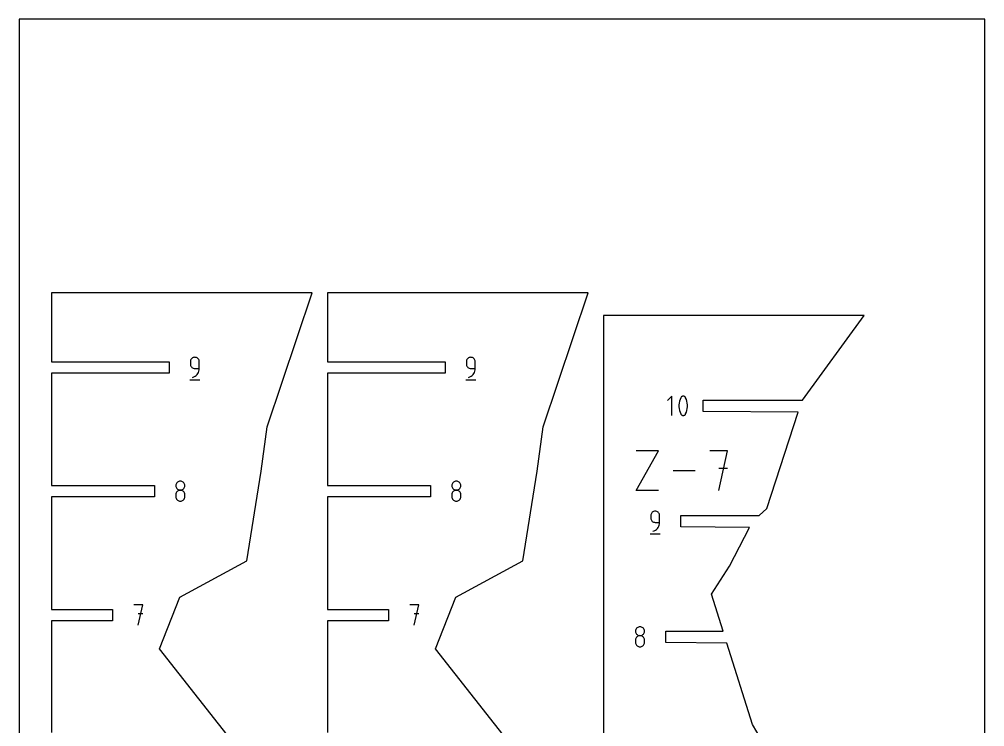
# Model space of a CAD drawing. Extents: x 0 to 200, y 0 to 297.
# Drawn here: x 0 to 200, y 150.3 to 296.9 of the extents above; entities that cross this region are included whole.
import ezdxf

# ---------------------------------------------------------------- set-up
doc = ezdxf.new("R2010")
doc.units = 0

msp = doc.modelspace()

# ---------------------------------------------------------------- linework, layer by layer
at = {"layer": 'annotation', "color": 1}
for p, q in [((35.455339, 226.124813), (35.440424, 225.958624)), ((35.498328, 226.281268), (35.455339, 226.124813)), ((35.566758, 226.425368), (35.498328, 226.281268)), ((35.657998, 226.554493), (35.566758, 226.425368)), ((35.769415, 226.666018), (35.657998, 226.554493)), ((35.898376, 226.757324), (35.769415, 226.666018)), ((36.042249, 226.825789), (35.898376, 226.757324)), ((36.198402, 226.86879), (36.042249, 226.825789)), ((36.364202, 226.883706), (36.198402, 226.86879)), ((36.530346, 226.86879), (36.364202, 226.883706)), ((36.364202, 226.883706), (36.364202, 226.883706)), ((36.686681, 226.825789), (36.530346, 226.86879)), ((36.830608, 226.757324), (36.686681, 226.825789)), ((36.959526, 226.666018), (36.830608, 226.757324)), ((37.070836, 226.554493), (36.959526, 226.666018)), ((37.161936, 226.425368), (37.070836, 226.554493)), ((37.230227, 226.281268), (37.161936, 226.425368)), ((37.273108, 226.124813), (37.230227, 226.281268)), ((37.28798, 225.958624), (37.273108, 226.124813)), ((92.630383, 226.124783), (92.615468, 225.958595)), ((92.673371, 226.281238), (92.630383, 226.124783)), ((92.741802, 226.425339), (92.673371, 226.281238)), ((92.833042, 226.554463), (92.741802, 226.425339)), ((92.944458, 226.665989), (92.833042, 226.554463)), ((93.07342, 226.757295), (92.944458, 226.665989)), ((93.217293, 226.825759), (93.07342, 226.757295)), ((93.373446, 226.868761), (93.217293, 226.825759)), ((93.539246, 226.883677), (93.373446, 226.868761)), ((93.70539, 226.868761), (93.539246, 226.883677)), ((93.539246, 226.883677), (93.539246, 226.883677)), ((93.861725, 226.825759), (93.70539, 226.868761)), ((94.005652, 226.757295), (93.861725, 226.825759)), ((94.13457, 226.665989), (94.005652, 226.757295)), ((94.24588, 226.554463), (94.13457, 226.665989)), ((94.33698, 226.425339), (94.24588, 226.554463)), ((94.405271, 226.281238), (94.33698, 226.425339)), ((94.448152, 226.124783), (94.405271, 226.281238)), ((94.463024, 225.958595), (94.448152, 226.124783)), ((35.440424, 225.958624), (35.440424, 225.496083)), ((35.440424, 225.496083), (35.440424, 225.496083)), ((35.440424, 225.496083), (35.455339, 225.329904)), ((35.455339, 225.329904), (35.498328, 225.173473)), ((35.498328, 225.173473), (35.566758, 225.029407)), ((35.566758, 225.029407), (35.657998, 224.900324)), ((35.657998, 224.900324), (35.769415, 224.788841)), ((35.769415, 224.788841), (35.898376, 224.697576)), ((35.898376, 224.697576), (36.042249, 224.629147)), ((36.042249, 224.629147), (36.198402, 224.586169)), ((36.198402, 224.586169), (36.364202, 224.571262)), ((36.364202, 224.571262), (37.28798, 224.571262)), ((37.111422, 223.765876), (37.207839, 224.021189)), ((37.207839, 224.021189), (37.267527, 224.290781)), ((37.267527, 224.290781), (37.28798, 224.571262)), ((37.28798, 224.571262), (37.28798, 225.958624)), ((37.28798, 225.958624), (37.28798, 225.958624)), ((92.615468, 225.958595), (92.615468, 225.496054)), ((92.615468, 225.496054), (92.615468, 225.496054)), ((92.615468, 225.496054), (92.630383, 225.329874)), ((92.630383, 225.329874), (92.673371, 225.173443)), ((92.673371, 225.173443), (92.741802, 225.029377)), ((92.741802, 225.029377), (92.833042, 224.900294)), ((92.833042, 224.900294), (92.944458, 224.788812)), ((92.944458, 224.788812), (93.07342, 224.697547)), ((93.07342, 224.697547), (93.217293, 224.629117)), ((93.217293, 224.629117), (93.373446, 224.58614)), ((93.373446, 224.58614), (93.539246, 224.571232)), ((93.539246, 224.571232), (94.463024, 224.571232)), ((94.286466, 223.765846), (94.382883, 224.02116)), ((94.382883, 224.02116), (94.442571, 224.290752)), ((94.442571, 224.290752), (94.463024, 224.571232)), ((94.463024, 224.571232), (94.463024, 225.958595)), ((94.463024, 225.958595), (94.463024, 225.958595)), ((35.324985, 222.203706), (37.404985, 222.203706)), ((35.901922, 222.723706), (36.166095, 222.82215)), ((35.901922, 222.723706), (35.901922, 222.723706)), ((36.166095, 222.82215), (36.408573, 222.955215)), ((36.408573, 222.955215), (36.626851, 223.11951)), ((36.626851, 223.11951), (36.818422, 223.311646)), ((36.818422, 223.311646), (36.980781, 223.528231)), ((36.980781, 223.528231), (37.111422, 223.765876)), ((92.500029, 222.203677), (94.580029, 222.203677)), ((93.076966, 222.723677), (93.341139, 222.822121)), ((93.076966, 222.723677), (93.076966, 222.723677)), ((93.341139, 222.822121), (93.583617, 222.955186)), ((93.583617, 222.955186), (93.801895, 223.119481)), ((93.801895, 223.119481), (93.993466, 223.311616)), ((93.993466, 223.311616), (94.155825, 223.528202)), ((94.155825, 223.528202), (94.286466, 223.765846)), ((135.150347, 218.835632), (134.260646, 217.94568)), ((135.150347, 214.833608), (135.150347, 218.835632)), ((136.881397, 218.157977), (136.76634, 217.786754)), ((137.034807, 218.518736), (136.881397, 218.157977)), ((137.086469, 218.604646), (137.034807, 218.518736)), ((137.034807, 218.518736), (137.034807, 218.518736)), ((137.150852, 218.677857), (137.086469, 218.604646)), ((137.225826, 218.73766), (137.150852, 218.677857)), ((137.309259, 218.783346), (137.225826, 218.73766)), ((137.399018, 218.814207), (137.309259, 218.783346)), ((137.492973, 218.829535), (137.399018, 218.814207)), ((137.588992, 218.82862), (137.492973, 218.829535)), ((137.684942, 218.810755), (137.588992, 218.82862)), ((137.778693, 218.775231), (137.684942, 218.810755)), ((137.814582, 218.756372), (137.778693, 218.775231)), ((137.778693, 218.775231), (137.778693, 218.775231)), ((137.849021, 218.734709), (137.814582, 218.756372)), ((137.881843, 218.710415), (137.849021, 218.734709)), ((137.91288, 218.683661), (137.881843, 218.710415)), ((137.941965, 218.654618), (137.91288, 218.683661)), ((137.968931, 218.623457), (137.941965, 218.654618)), ((137.99361, 218.590351), (137.968931, 218.623457)), ((138.015835, 218.555471), (137.99361, 218.590351)), ((138.035439, 218.518987), (138.015835, 218.555471)), ((138.189592, 218.157484), (138.035439, 218.518987)), ((138.035439, 218.518987), (138.035439, 218.518987)), ((138.305207, 217.785704), (138.189592, 218.157484)), ((136.689635, 217.40803), (136.651283, 217.024763)), ((136.651283, 217.024763), (136.651283, 216.639914)), ((136.651283, 216.639914), (136.689635, 216.256442)), ((136.76634, 217.786754), (136.689635, 217.40803)), ((136.689635, 216.256442), (136.76634, 215.877309)), ((138.382284, 217.406608), (138.305207, 217.785704)), ((138.305207, 215.876259), (138.382284, 216.25502)), ((138.420823, 217.023155), (138.382284, 217.406608)), ((138.382284, 216.25502), (138.420823, 216.638306)), ((138.420823, 216.638306), (138.420823, 217.023155)), ((136.76634, 215.877309), (136.881397, 215.505473)), ((136.881397, 215.505473), (137.034807, 215.143895)), ((137.034807, 215.143895), (137.034807, 215.143895)), ((137.034807, 215.143895), (137.05434, 215.107485)), ((137.05434, 215.107485), (137.076401, 215.072778)), ((137.076401, 215.072778), (137.100897, 215.039881)), ((137.100897, 215.039881), (137.127736, 215.008898)), ((137.127736, 215.008898), (137.156824, 214.979936)), ((137.156824, 214.979936), (137.188068, 214.9531)), ((137.188068, 214.9531), (137.221377, 214.928494)), ((137.221377, 214.928494), (137.256655, 214.906224)), ((137.256655, 214.906224), (137.293812, 214.886397)), ((137.293812, 214.886397), (137.293812, 214.886397)), ((137.293812, 214.886397), (137.386824, 214.851626)), ((137.386824, 214.851626), (137.482216, 214.834352)), ((137.482216, 214.834352), (137.57783, 214.833869)), ((137.57783, 214.833869), (137.671512, 214.849473)), ((137.671512, 214.849473), (137.761103, 214.88046)), ((137.761103, 214.88046), (137.844448, 214.926125)), ((137.844448, 214.926125), (137.91939, 214.985764)), ((137.91939, 214.985764), (137.983772, 215.058672)), ((137.983772, 215.058672), (138.035439, 215.144146)), ((138.035439, 215.144146), (138.189592, 215.504981)), ((138.035439, 215.144146), (138.035439, 215.144146)), ((138.189592, 215.504981), (138.305207, 215.876259)), ((127.822467, 199.260852), (132.398274, 207.501854)), ((132.398274, 207.501854), (127.822467, 207.501854)), ((146.749483, 207.501854), (143.084806, 207.501854)), ((144.917403, 199.260852), (146.749483, 207.501854)), ((139.995464, 203.381353), (135.489425, 203.381353)), ((146.749483, 203.832009), (144.917403, 203.832009)), ((32.453948, 200.458474), (32.439042, 200.293062)), ((32.439042, 200.293062), (32.439042, 200.293062)), ((32.439042, 200.293062), (32.453957, 200.126874)), ((32.496915, 200.614325), (32.453948, 200.458474)), ((32.453957, 200.126874), (32.496945, 199.970419)), ((32.565318, 200.757971), (32.496915, 200.614325)), ((32.65653, 200.886769), (32.565318, 200.757971)), ((32.767925, 200.998077), (32.65653, 200.886769)), ((32.896878, 201.08925), (32.767925, 200.998077)), ((33.040762, 201.157647), (32.896878, 201.08925)), ((33.196951, 201.200623), (33.040762, 201.157647)), ((33.36282, 201.215536), (33.196951, 201.200623)), ((33.528689, 201.200623), (33.36282, 201.215536)), ((33.36282, 201.215536), (33.36282, 201.215536)), ((33.684878, 201.157647), (33.528689, 201.200623)), ((33.828762, 201.08925), (33.684878, 201.157647)), ((33.957715, 200.998077), (33.828762, 201.08925)), ((34.06911, 200.886769), (33.957715, 200.998077)), ((34.160322, 200.757971), (34.06911, 200.886769)), ((34.228724, 200.614325), (34.160322, 200.757971)), ((34.228694, 199.970419), (34.271683, 200.126874)), ((34.271692, 200.458474), (34.228724, 200.614325)), ((34.271683, 200.126874), (34.286597, 200.293062)), ((34.286597, 200.293062), (34.271692, 200.458474)), ((34.286597, 200.293062), (34.286597, 200.293062)), ((89.629003, 200.458445), (89.614097, 200.293033)), ((89.614097, 200.293033), (89.614097, 200.293033)), ((89.614097, 200.293033), (89.629012, 200.126845)), ((89.67197, 200.614295), (89.629003, 200.458445)), ((89.629012, 200.126845), (89.672, 199.970389)), ((89.740373, 200.757941), (89.67197, 200.614295)), ((89.831585, 200.88674), (89.740373, 200.757941)), ((89.94298, 200.998047), (89.831585, 200.88674)), ((90.071933, 201.089221), (89.94298, 200.998047)), ((90.215817, 201.157617), (90.071933, 201.089221)), ((90.372006, 201.200594), (90.215817, 201.157617)), ((90.537875, 201.215506), (90.372006, 201.200594)), ((90.703744, 201.200594), (90.537875, 201.215506)), ((90.537875, 201.215506), (90.537875, 201.215506)), ((90.859933, 201.157617), (90.703744, 201.200594)), ((91.003817, 201.089221), (90.859933, 201.157617)), ((91.13277, 200.998047), (91.003817, 201.089221)), ((91.244165, 200.88674), (91.13277, 200.998047)), ((91.335377, 200.757941), (91.244165, 200.88674)), ((91.403779, 200.614295), (91.335377, 200.757941)), ((91.403749, 199.970389), (91.446738, 200.126845)), ((91.446747, 200.458445), (91.403779, 200.614295)), ((91.446738, 200.126845), (91.461652, 200.293033)), ((91.461652, 200.293033), (91.446747, 200.458445)), ((91.461652, 200.293033), (91.461652, 200.293033)), ((32.453948, 198.60927), (32.439042, 198.443159)), ((32.439042, 198.443159), (32.439042, 197.982966)), ((32.496915, 198.765665), (32.453948, 198.60927)), ((32.565318, 198.90972), (32.496915, 198.765665)), ((32.496945, 199.970419), (32.565376, 199.826318)), ((32.65653, 199.038811), (32.565318, 198.90972)), ((32.565376, 199.826318), (32.656616, 199.697194)), ((32.767925, 199.150315), (32.65653, 199.038811)), ((32.656616, 199.697194), (32.768032, 199.585668)), ((32.896878, 199.241608), (32.767925, 199.150315)), ((32.768032, 199.585668), (32.896994, 199.494362)), ((33.040762, 199.310066), (32.896878, 199.241608)), ((32.896994, 199.494362), (33.040867, 199.425898)), ((33.196951, 199.353064), (33.040762, 199.310066)), ((33.040867, 199.425898), (33.19702, 199.382897)), ((33.36282, 199.36798), (33.196951, 199.353064)), ((33.19702, 199.382897), (33.36282, 199.36798)), ((33.36282, 199.36798), (33.52862, 199.382897)), ((33.528689, 199.353073), (33.36282, 199.36798)), ((33.36282, 199.36798), (33.36282, 199.36798)), ((33.36282, 199.36798), (33.36282, 199.36798)), ((33.52862, 199.382897), (33.684773, 199.425898)), ((33.684878, 199.310096), (33.528689, 199.353073)), ((33.684773, 199.425898), (33.828646, 199.494362)), ((33.828762, 199.241666), (33.684878, 199.310096)), ((33.828646, 199.494362), (33.957607, 199.585668)), ((33.957715, 199.150401), (33.828762, 199.241666)), ((33.957607, 199.585668), (34.069024, 199.697194)), ((34.06911, 199.038918), (33.957715, 199.150401)), ((34.069024, 199.697194), (34.160264, 199.826318)), ((34.160322, 198.909836), (34.06911, 199.038918)), ((34.160264, 199.826318), (34.228694, 199.970419)), ((34.228724, 198.76577), (34.160322, 198.909836)), ((34.271692, 198.609338), (34.228724, 198.76577)), ((34.286597, 198.443159), (34.271692, 198.609338)), ((34.286597, 197.982966), (34.286597, 198.443159)), ((34.286597, 198.443159), (34.286597, 198.443159)), ((89.629003, 198.60924), (89.614097, 198.44313)), ((89.614097, 198.44313), (89.614097, 197.982936)), ((89.67197, 198.765635), (89.629003, 198.60924)), ((89.740373, 198.90969), (89.67197, 198.765635)), ((89.672, 199.970389), (89.740431, 199.826289)), ((89.831585, 199.038782), (89.740373, 198.90969)), ((89.740431, 199.826289), (89.831671, 199.697165)), ((89.94298, 199.150286), (89.831585, 199.038782)), ((89.831671, 199.697165), (89.943087, 199.585639)), ((90.071933, 199.241578), (89.94298, 199.150286)), ((89.943087, 199.585639), (90.072048, 199.494333)), ((90.215817, 199.310036), (90.071933, 199.241578)), ((90.072048, 199.494333), (90.215922, 199.425868)), ((90.372006, 199.353035), (90.215817, 199.310036)), ((90.215922, 199.425868), (90.372075, 199.382867)), ((90.537875, 199.367951), (90.372006, 199.353035)), ((90.372075, 199.382867), (90.537875, 199.367951)), ((90.537875, 199.367951), (90.703675, 199.382867)), ((90.703744, 199.353043), (90.537875, 199.367951)), ((90.537875, 199.367951), (90.537875, 199.367951)), ((90.537875, 199.367951), (90.537875, 199.367951)), ((90.703675, 199.382867), (90.859828, 199.425868)), ((90.859933, 199.310066), (90.703744, 199.353043)), ((90.859828, 199.425868), (91.003701, 199.494333)), ((91.003817, 199.241636), (90.859933, 199.310066)), ((91.003701, 199.494333), (91.132662, 199.585639)), ((91.13277, 199.150371), (91.003817, 199.241636)), ((91.132662, 199.585639), (91.244079, 199.697165)), ((91.244165, 199.038889), (91.13277, 199.150371)), ((91.244079, 199.697165), (91.335319, 199.826289)), ((91.335377, 198.909806), (91.244165, 199.038889)), ((91.335319, 199.826289), (91.403749, 199.970389)), ((91.403779, 198.76574), (91.335377, 198.909806)), ((91.446747, 198.609309), (91.403779, 198.76574)), ((91.461652, 198.44313), (91.446747, 198.609309)), ((91.461652, 197.982936), (91.461652, 198.44313)), ((91.461652, 198.44313), (91.461652, 198.44313)), ((132.398274, 199.260852), (127.822467, 199.260852)), ((32.439042, 197.982966), (32.439042, 197.982966)), ((32.439042, 197.982966), (32.453957, 197.816867)), ((32.453957, 197.816867), (32.496945, 197.660651)), ((32.496945, 197.660651), (32.565376, 197.516898)), ((32.565376, 197.516898), (32.656616, 197.388186)), ((32.656616, 197.388186), (32.768032, 197.277093)), ((32.768032, 197.277093), (32.896994, 197.186198)), ((32.896994, 197.186198), (33.040867, 197.118081)), ((33.040867, 197.118081), (33.19702, 197.075319)), ((33.19702, 197.075319), (33.36282, 197.060493)), ((33.36282, 197.060493), (33.52862, 197.075319)), ((33.36282, 197.060493), (33.36282, 197.060493)), ((33.52862, 197.075319), (33.684773, 197.118081)), ((33.684773, 197.118081), (33.828646, 197.186198)), ((33.828646, 197.186198), (33.957607, 197.277093)), ((33.957607, 197.277093), (34.069024, 197.388186)), ((34.069024, 197.388186), (34.160264, 197.516898)), ((34.160264, 197.516898), (34.228694, 197.660651)), ((34.228694, 197.660651), (34.271683, 197.816867)), ((34.271683, 197.816867), (34.286597, 197.982966)), ((89.614097, 197.982936), (89.614097, 197.982936)), ((89.614097, 197.982936), (89.629012, 197.816837)), ((89.629012, 197.816837), (89.672, 197.660622)), ((89.672, 197.660622), (89.740431, 197.516869)), ((89.740431, 197.516869), (89.831671, 197.388156)), ((89.831671, 197.388156), (89.943087, 197.277063)), ((89.943087, 197.277063), (90.072048, 197.186169)), ((90.072048, 197.186169), (90.215922, 197.118051)), ((90.215922, 197.118051), (90.372075, 197.07529)), ((90.372075, 197.07529), (90.537875, 197.060463)), ((90.537875, 197.060463), (90.703675, 197.07529)), ((90.537875, 197.060463), (90.537875, 197.060463)), ((90.703675, 197.07529), (90.859828, 197.118051)), ((90.859828, 197.118051), (91.003701, 197.186169)), ((91.003701, 197.186169), (91.132662, 197.277063)), ((91.132662, 197.277063), (91.244079, 197.388156)), ((91.244079, 197.388156), (91.335319, 197.516869)), ((91.335319, 197.516869), (91.403749, 197.660622)), ((91.403749, 197.660622), (91.446738, 197.816837)), ((91.446738, 197.816837), (91.461652, 197.982936)), ((130.827845, 194.225674), (130.81293, 194.059486)), ((130.81293, 194.059486), (130.81293, 193.596945)), ((130.870834, 194.382129), (130.827845, 194.225674)), ((130.939264, 194.52623), (130.870834, 194.382129)), ((131.030504, 194.655354), (130.939264, 194.52623)), ((131.141921, 194.76688), (131.030504, 194.655354)), ((131.270882, 194.858186), (131.141921, 194.76688)), ((131.414755, 194.92665), (131.270882, 194.858186)), ((131.570908, 194.969651), (131.414755, 194.92665)), ((131.736708, 194.984568), (131.570908, 194.969651)), ((131.902852, 194.969651), (131.736708, 194.984568)), ((131.736708, 194.984568), (131.736708, 194.984568)), ((132.059187, 194.92665), (131.902852, 194.969651)), ((132.203114, 194.858186), (132.059187, 194.92665)), ((132.332032, 194.76688), (132.203114, 194.858186)), ((132.443342, 194.655354), (132.332032, 194.76688)), ((132.534442, 194.52623), (132.443342, 194.655354)), ((132.602733, 194.382129), (132.534442, 194.52623)), ((132.645614, 194.225674), (132.602733, 194.382129)), ((132.660486, 194.059486), (132.645614, 194.225674)), ((132.660486, 192.672123), (132.660486, 194.059486)), ((132.660486, 194.059486), (132.660486, 194.059486)), ((130.81293, 193.596945), (130.81293, 193.596945)), ((130.81293, 193.596945), (130.827845, 193.430765)), ((130.827845, 193.430765), (130.870834, 193.274334)), ((130.870834, 193.274334), (130.939264, 193.130268)), ((130.939264, 193.130268), (131.030504, 193.001185)), ((131.030504, 193.001185), (131.141921, 192.889703)), ((131.141921, 192.889703), (131.270882, 192.798438)), ((131.270882, 192.798438), (131.414755, 192.730008)), ((131.414755, 192.730008), (131.570908, 192.687031)), ((131.570908, 192.687031), (131.736708, 192.672123)), ((131.736708, 192.672123), (132.660486, 192.672123)), ((132.483928, 191.866737), (132.580345, 192.122051)), ((132.580345, 192.122051), (132.640033, 192.391643)), ((132.640033, 192.391643), (132.660486, 192.672123)), ((130.697491, 190.304568), (132.777491, 190.304568)), ((131.274428, 190.824568), (131.538601, 190.923012)), ((131.274428, 190.824568), (131.274428, 190.824568)), ((131.538601, 190.923012), (131.781079, 191.056077)), ((131.781079, 191.056077), (131.999357, 191.220372)), ((131.999357, 191.220372), (132.190928, 191.412507)), ((132.190928, 191.412507), (132.353287, 191.629092)), ((132.353287, 191.629092), (132.483928, 191.866737)), ((25.561762, 175.557539), (23.711859, 175.557539)), ((24.636941, 171.397539), (25.561762, 175.557539)), ((82.736777, 175.55751), (80.886874, 175.55751)), ((81.811956, 171.39751), (82.736777, 175.55751)), ((25.561762, 173.705027), (24.636941, 173.705027)), ((82.736777, 173.704998), (81.811956, 173.704998)), ((127.678106, 170.292367), (127.6632, 170.126955)), ((127.6632, 170.126955), (127.6632, 170.126955)), ((127.6632, 170.126955), (127.678115, 169.960766)), ((127.721074, 170.448217), (127.678106, 170.292367)), ((127.789476, 170.591863), (127.721074, 170.448217)), ((127.880688, 170.720662), (127.789476, 170.591863)), ((127.992083, 170.831969), (127.880688, 170.720662)), ((128.121036, 170.923143), (127.992083, 170.831969)), ((128.26492, 170.991539), (128.121036, 170.923143)), ((128.421109, 171.034515), (128.26492, 170.991539)), ((128.586978, 171.049428), (128.421109, 171.034515)), ((128.752847, 171.034515), (128.586978, 171.049428)), ((128.586978, 171.049428), (128.586978, 171.049428)), ((128.909036, 170.991539), (128.752847, 171.034515)), ((129.05292, 170.923143), (128.909036, 170.991539)), ((129.181873, 170.831969), (129.05292, 170.923143)), ((129.293268, 170.720662), (129.181873, 170.831969)), ((129.38448, 170.591863), (129.293268, 170.720662)), ((129.452883, 170.448217), (129.38448, 170.591863)), ((129.49585, 170.292367), (129.452883, 170.448217)), ((129.495841, 169.960766), (129.510756, 170.126955)), ((129.510756, 170.126955), (129.49585, 170.292367)), ((129.510756, 170.126955), (129.510756, 170.126955)), ((127.678106, 168.443162), (127.6632, 168.277051)), ((127.6632, 168.277051), (127.6632, 167.816858)), ((127.721074, 168.599557), (127.678106, 168.443162)), ((127.678115, 169.960766), (127.721104, 169.804311)), ((127.789476, 168.743612), (127.721074, 168.599557)), ((127.721104, 169.804311), (127.789534, 169.660211)), ((127.880688, 168.872703), (127.789476, 168.743612)), ((127.789534, 169.660211), (127.880774, 169.531087)), ((127.992083, 168.984207), (127.880688, 168.872703)), ((127.880774, 169.531087), (127.992191, 169.419561)), ((128.121036, 169.0755), (127.992083, 168.984207)), ((127.992191, 169.419561), (128.121152, 169.328255)), ((128.26492, 169.143958), (128.121036, 169.0755)), ((128.121152, 169.328255), (128.265025, 169.25979)), ((128.421109, 169.186957), (128.26492, 169.143958)), ((128.265025, 169.25979), (128.421178, 169.216789)), ((128.586978, 169.201873), (128.421109, 169.186957)), ((128.421178, 169.216789), (128.586978, 169.201873)), ((128.586978, 169.201873), (128.752778, 169.216789)), ((128.752847, 169.186965), (128.586978, 169.201873)), ((128.586978, 169.201873), (128.586978, 169.201873)), ((128.586978, 169.201873), (128.586978, 169.201873)), ((128.752778, 169.216789), (128.908931, 169.25979)), ((128.909036, 169.143988), (128.752847, 169.186965)), ((128.908931, 169.25979), (129.052804, 169.328255)), ((129.05292, 169.075558), (128.909036, 169.143988)), ((129.052804, 169.328255), (129.181766, 169.419561)), ((129.181873, 168.984293), (129.05292, 169.075558)), ((129.181766, 169.419561), (129.293182, 169.531087)), ((129.293268, 168.872811), (129.181873, 168.984293)), ((129.293182, 169.531087), (129.384422, 169.660211)), ((129.38448, 168.743728), (129.293268, 168.872811)), ((129.384422, 169.660211), (129.452853, 169.804311)), ((129.452883, 168.599662), (129.38448, 168.743728)), ((129.452853, 169.804311), (129.495841, 169.960766)), ((129.49585, 168.443231), (129.452883, 168.599662)), ((129.510756, 168.277051), (129.49585, 168.443231)), ((129.510756, 167.816858), (129.510756, 168.277051)), ((129.510756, 168.277051), (129.510756, 168.277051)), ((127.6632, 167.816858), (127.6632, 167.816858)), ((127.6632, 167.816858), (127.678115, 167.650759)), ((127.678115, 167.650759), (127.721104, 167.494544)), ((127.721104, 167.494544), (127.789534, 167.35079)), ((127.789534, 167.35079), (127.880774, 167.222078)), ((127.880774, 167.222078), (127.992191, 167.110985)), ((127.992191, 167.110985), (128.121152, 167.020091)), ((128.121152, 167.020091), (128.265025, 166.951973)), ((128.265025, 166.951973), (128.421178, 166.909212)), ((128.421178, 166.909212), (128.586978, 166.894385)), ((128.586978, 166.894385), (128.752778, 166.909212)), ((128.586978, 166.894385), (128.586978, 166.894385)), ((128.752778, 166.909212), (128.908931, 166.951973)), ((128.908931, 166.951973), (129.052804, 167.020091)), ((129.052804, 167.020091), (129.181766, 167.110985)), ((129.181766, 167.110985), (129.293182, 167.222078)), ((129.293182, 167.222078), (129.384422, 167.35079)), ((129.384422, 167.35079), (129.452853, 167.494544)), ((129.452853, 167.494544), (129.495841, 167.650759)), ((129.495841, 167.650759), (129.510756, 167.816858))]:
    msp.add_line(p, q, dxfattribs=at)
at = {"layer": 'boundary', "color": 5}
for p, q in [((6.667543, 240.250117), (6.66754, 225.976706)), ((36.18139, 240.25007), (6.667543, 240.250117)), ((60.667552, 240.250056), (36.18139, 240.25007)), ((51.324021, 212.469434), (60.667552, 240.250056)), ((63.842594, 240.250105), (63.842591, 225.976677)), ((93.356472, 240.250099), (63.842594, 240.250105)), ((117.842603, 240.250085), (93.356472, 240.250099)), ((108.499058, 212.469392), (117.842603, 240.250085)), ((121.017605, 235.561321), (121.017603, 177.767319)), ((156.581939, 235.561316), (121.017605, 235.561321)), ((175.017614, 235.561315), (156.581939, 235.561316)), ((162.240613, 218.007621), (175.017614, 235.561315)), ((6.66754, 225.976706), (31.037984, 225.976707)), ((31.037984, 225.976707), (31.037985, 223.630706)), ((63.842591, 225.976677), (88.213028, 225.976677)), ((88.213028, 225.976677), (88.213028, 223.630677)), ((6.66754, 223.630707), (6.667535, 200.313623)), ((31.037985, 223.630706), (6.66754, 223.630707)), ((63.842591, 223.630677), (63.842586, 200.313593)), ((88.213028, 223.630677), (63.842591, 223.630677)), ((141.668022, 218.00762), (162.240613, 218.007621)), ((141.668022, 215.661621), (141.668022, 218.00762)), ((161.339328, 215.53162), (141.668022, 215.661621)), ((154.871921, 195.566597), (161.339328, 215.53162)), ((50.137517, 203.283615), (51.324021, 212.469434)), ((107.312574, 203.283588), (108.499058, 212.469392)), ((47.142486, 184.688713), (50.137517, 203.283615)), ((104.317568, 184.688752), (107.312574, 203.283588)), ((6.667535, 200.313623), (28.036341, 200.313623)), ((28.036341, 200.313623), (28.036341, 197.967623)), ((63.842586, 200.313593), (85.211396, 200.313593)), ((85.211396, 200.313593), (85.211396, 197.967593)), ((6.667535, 197.967623), (6.66753, 174.65054)), ((28.036341, 197.967623), (6.667535, 197.967623)), ((63.842586, 197.967594), (63.842581, 174.65051)), ((85.211396, 197.967593), (63.842586, 197.967594)), ((137.064491, 191.731568), (137.064491, 194.077568)), ((137.064491, 194.077568), (153.30575, 194.077568)), ((153.30575, 194.077568), (154.871921, 195.566597)), ((151.302316, 191.601568), (137.064491, 191.731568)), ((147.109525, 183.629011), (151.302316, 191.601568)), ((33.286343, 177.152693), (47.142486, 184.688713)), ((90.461371, 177.152801), (104.317568, 184.688752)), ((143.42759, 177.767145), (147.109525, 183.629011)), ((29.077517, 166.465413), (33.286343, 177.152693)), ((86.252569, 166.465575), (90.461371, 177.152801)), ((121.017603, 177.767319), (121.017604, 121.114407)), ((145.789484, 170.147515), (143.42759, 177.767145)), ((6.66753, 174.65054), (19.310463, 174.65054)), ((19.310463, 174.65054), (19.310463, 172.30454)), ((63.842581, 174.65051), (76.485478, 174.65051)), ((76.485478, 174.65051), (76.485478, 172.30451)), ((6.667529, 172.30454), (6.667528, 166.465478)), ((19.310463, 172.30454), (6.667529, 172.30454)), ((63.842581, 172.30451), (63.84258, 166.465478)), ((76.485478, 172.30451), (63.842581, 172.30451)), ((133.9145, 167.801515), (133.9145, 170.147515)), ((133.9145, 170.147515), (145.789484, 170.147515)), ((6.667528, 166.465478), (6.667526, 149.117455)), ((49.145538, 140.986547), (29.077517, 166.465413)), ((63.84258, 166.465478), (63.842577, 149.117426)), ((106.320569, 140.986549), (86.252569, 166.465575)), ((146.598225, 167.671516), (133.9145, 167.801515)), ((151.903114, 150.780197), (146.598225, 167.671516)), ((154.598721, 146.217463), (151.903114, 150.780197))]:
    msp.add_line(p, q, dxfattribs=at)
at = {"layer": 'frame', "color": 5}
for p, q in [((200, 296.926), (0, 296.926)), ((0, 296.926), (0, 0)), ((200, 0), (200, 296.926))]:
    msp.add_line(p, q, dxfattribs=at)

doc.saveas('drawing.dxf')
